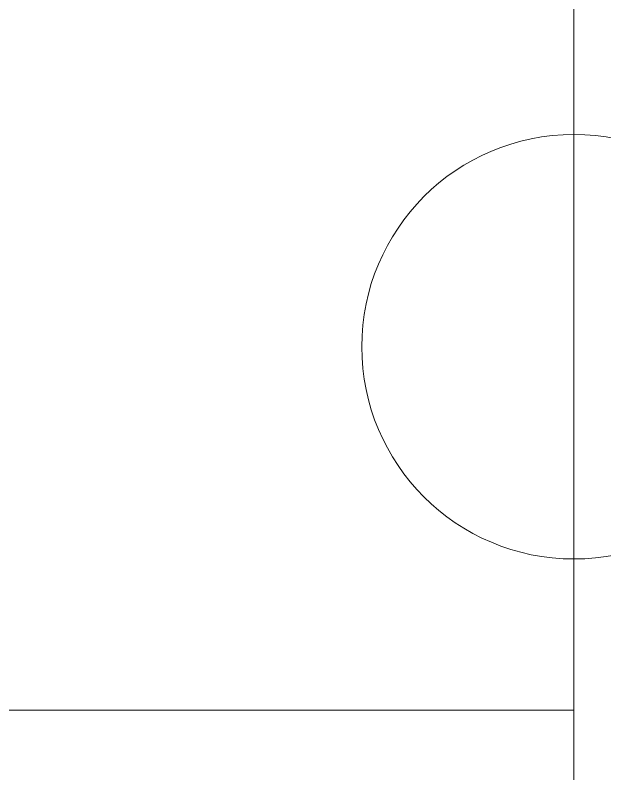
# Model space of a CAD drawing. Header units: metres. Extents: x 512 to 829, y -209 to 245.
# Drawn here: x 726.595 to 727.163, y -76.286 to -75.555 of the extents above; entities that cross this region are included whole.
import ezdxf

# ---------------------------------------------------------------- set-up
doc = ezdxf.new("R2010")
doc.units = ezdxf.units.M
doc.header["$LTSCALE"] = 0.508
doc.layers.add('None', color=7, linetype='Continuous', lineweight=5)

msp = doc.modelspace()

# ---------------------------------------------------------------- linework, layer by layer
at = {"layer": 'None', "color": 7, "linetype": 'Continuous', "lineweight": 5}
for p, q in [((727.1332476158067, -74.82433079147961), (727.1332476158067, -76.2243307914797)), ((726.3332476158067, -76.2243307914797), (727.1332476158067, -76.2243307914797)), ((727.1332476158067, -76.2243307914797), (726.3332476158067, -76.2243307914797)), ((727.1332476158067, -76.2243307914797), (727.1332476158067, -77.62433079147968))]:
    msp.add_line(p, q, dxfattribs=at)
at = {"layer": 'None', "color": 7, "linetype": 'Continuous', "lineweight": 9}
msp.add_circle((727.1332476158067, -75.87433079147968), 0.2044262079113255, dxfattribs=at)

doc.saveas('drawing.dxf')
